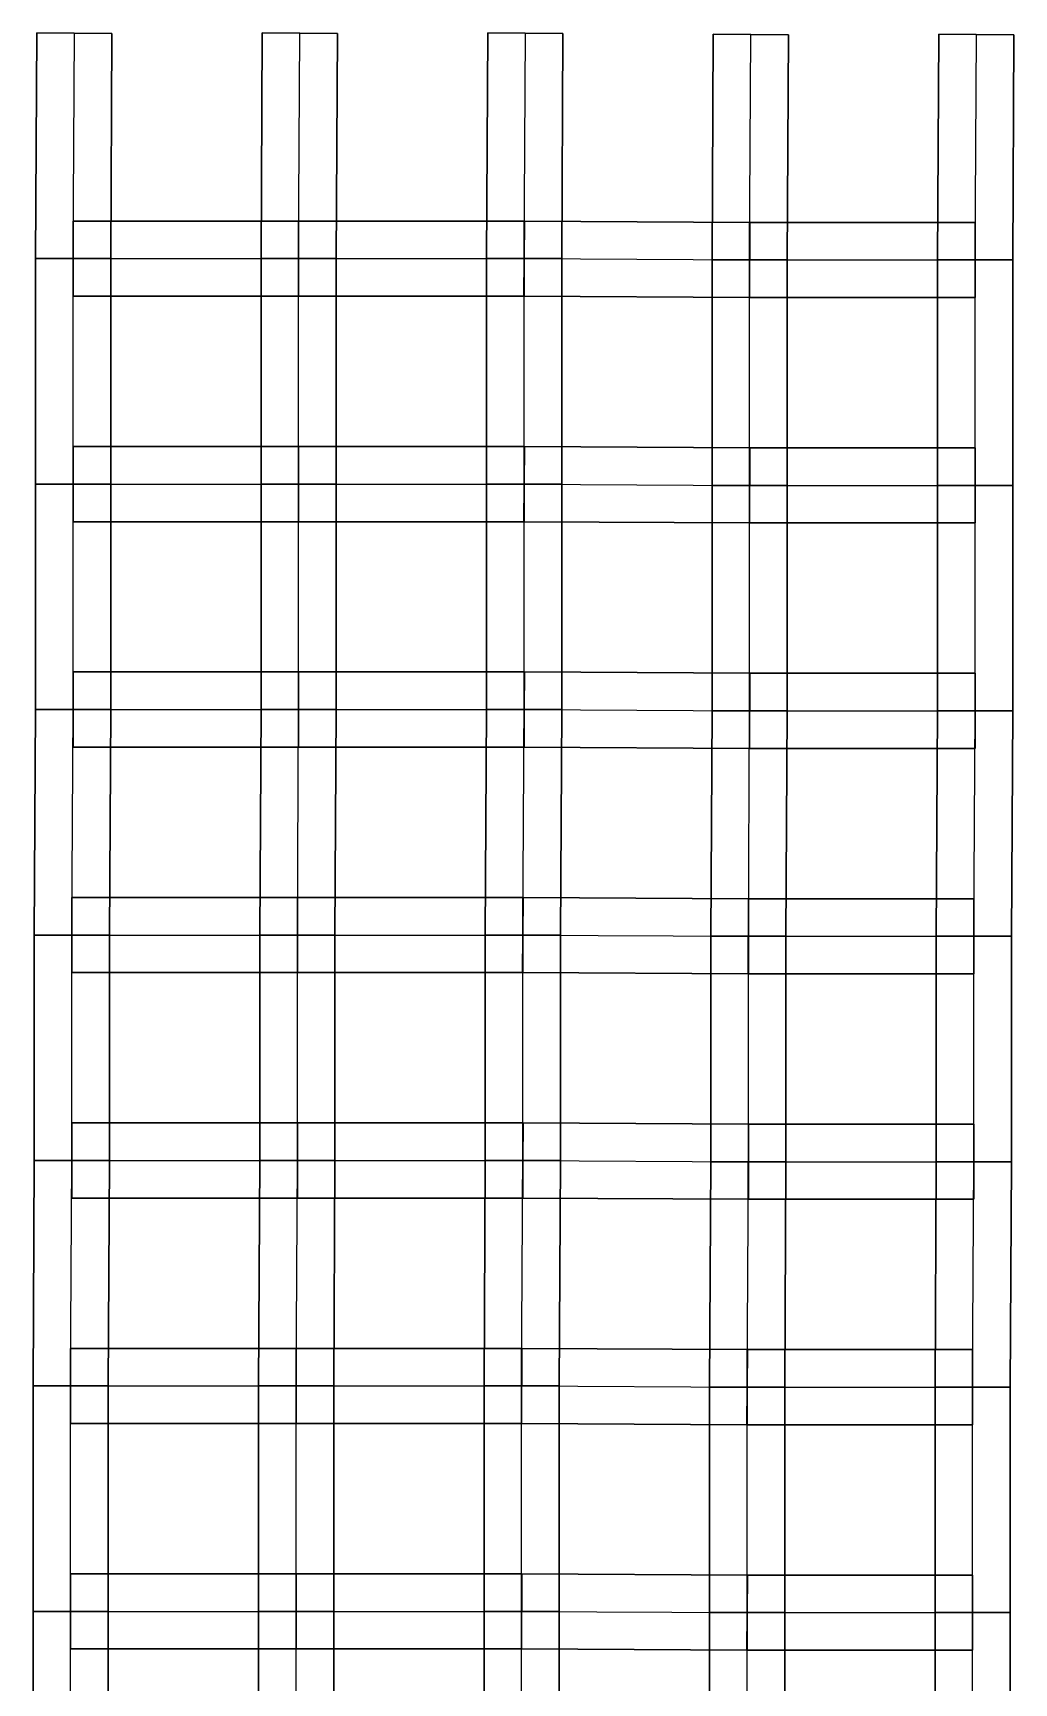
# Model space of a CAD drawing. Extents: x -300 to 609, y -118 to 2027.
# Drawn here: x -296.2 to -217.9, y 1895.5 to 2027.2 of the extents above; entities that cross this region are included whole.
import ezdxf

# ---------------------------------------------------------------- set-up
doc = ezdxf.new("R2010")
doc.units = 0

msp = doc.modelspace()

# ---------------------------------------------------------------- linework, layer by layer
at = {"layer": 'TUNNELS'}
for points in [[(-296, 2009.2167, -1.5), (-290, 2009.1833, -1.5), (-289.9, 2027.1833, -1.5), (-295.9, 2027.2167, -1.5)], [(-290, 2009.1833, 1.5), (-296, 2009.2167, 1.5), (-295.9, 2027.2167, 1.5), (-289.9, 2027.1833, 1.5)], [(-296, 2009.2167, 1.5), (-296, 2009.2167, -1.5), (-295.9, 2027.2167, -1.5), (-295.9, 2027.2167, 1.5)], [(-295.9, 2027.2167, -1.5), (-295.9, 2027.2167, 1.5), (-289.9, 2027.1833, 1.5), (-289.9, 2027.1833, -1.5)], [(-290, 2009.1833, -1.5), (-290, 2009.1833, 1.5), (-289.9, 2027.1833, 1.5), (-289.9, 2027.1833, -1.5)], [(-278, 2009.2167, -1.5), (-272, 2009.1833, -1.5), (-271.9, 2027.1833, -1.5), (-277.9, 2027.2167, -1.5)], [(-272, 2009.1833, 1.5), (-278, 2009.2167, 1.5), (-277.9, 2027.2167, 1.5), (-271.9, 2027.1833, 1.5)], [(-278, 2009.2167, 1.5), (-278, 2009.2167, -1.5), (-277.9, 2027.2167, -1.5), (-277.9, 2027.2167, 1.5)], [(-277.9, 2027.2167, -1.5), (-277.9, 2027.2167, 1.5), (-271.9, 2027.1833, 1.5), (-271.9, 2027.1833, -1.5)], [(-272, 2009.1833, -1.5), (-272, 2009.1833, 1.5), (-271.9, 2027.1833, 1.5), (-271.9, 2027.1833, -1.5)], [(-260, 2009.2167, -1.5), (-254, 2009.1833, -1.5), (-253.9, 2027.1833, -1.5), (-259.9, 2027.2167, -1.5)], [(-254, 2009.1833, 1.5), (-260, 2009.2167, 1.5), (-259.9, 2027.2167, 1.5), (-253.9, 2027.1833, 1.5)], [(-260, 2009.2167, 1.5), (-260, 2009.2167, -1.5), (-259.9, 2027.2167, -1.5), (-259.9, 2027.2167, 1.5)], [(-259.9, 2027.2167, -1.5), (-259.9, 2027.2167, 1.5), (-253.9, 2027.1833, 1.5), (-253.9, 2027.1833, -1.5)], [(-254, 2009.1833, -1.5), (-254, 2009.1833, 1.5), (-253.9, 2027.1833, 1.5), (-253.9, 2027.1833, -1.5)], [(-242, 2009.1167, -1.5), (-236, 2009.0833, -1.5), (-235.9, 2027.0833, -1.5), (-241.9, 2027.1167, -1.5)], [(-236, 2009.0833, 1.5), (-242, 2009.1167, 1.5), (-241.9, 2027.1167, 1.5), (-235.9, 2027.0833, 1.5)], [(-242, 2009.1167, 1.5), (-242, 2009.1167, -1.5), (-241.9, 2027.1167, -1.5), (-241.9, 2027.1167, 1.5)], [(-241.9, 2027.1167, -1.5), (-241.9, 2027.1167, 1.5), (-235.9, 2027.0833, 1.5), (-235.9, 2027.0833, -1.5)], [(-236, 2009.0833, -1.5), (-236, 2009.0833, 1.5), (-235.9, 2027.0833, 1.5), (-235.9, 2027.0833, -1.5)], [(-224, 2009.1167, -1.5), (-218, 2009.0833, -1.5), (-217.9, 2027.0833, -1.5), (-223.9, 2027.1167, -1.5)], [(-218, 2009.0833, 1.5), (-224, 2009.1167, 1.5), (-223.9, 2027.1167, 1.5), (-217.9, 2027.0833, 1.5)], [(-224, 2009.1167, 1.5), (-224, 2009.1167, -1.5), (-223.9, 2027.1167, -1.5), (-223.9, 2027.1167, 1.5)], [(-223.9, 2027.1167, -1.5), (-223.9, 2027.1167, 1.5), (-217.9, 2027.0833, 1.5), (-217.9, 2027.0833, -1.5)], [(-218, 2009.0833, -1.5), (-218, 2009.0833, 1.5), (-217.9, 2027.0833, 1.5), (-217.9, 2027.0833, -1.5)], [(-293, 2012.2, -1.5), (-293, 2006.2, -1.5), (-275, 2006.2, -1.5), (-275, 2012.2, -1.5)], [(-293, 2006.2, 1.5), (-293, 2012.2, 1.5), (-275, 2012.2, 1.5), (-275, 2006.2, 1.5)], [(-293, 2012.2, 1.5), (-293, 2012.2, -1.5), (-275, 2012.2, -1.5), (-275, 2012.2, 1.5)], [(-293, 2012.2, -1.5), (-293, 2006.2, -1.5), (-293, 2006.2, 1.5), (-293, 2012.2, 1.5)], [(-275, 2012.2, -1.5), (-275, 2012.2, 1.5), (-275, 2006.2, 1.5), (-275, 2006.2, -1.5)], [(-275, 2012.2, -1.5), (-275, 2006.2, -1.5), (-257, 2006.2, -1.5), (-257, 2012.2, -1.5)], [(-275, 2006.2, 1.5), (-275, 2012.2, 1.5), (-257, 2012.2, 1.5), (-257, 2006.2, 1.5)], [(-275, 2012.2, 1.5), (-275, 2012.2, -1.5), (-257, 2012.2, -1.5), (-257, 2012.2, 1.5)], [(-275, 2012.2, -1.5), (-275, 2006.2, -1.5), (-275, 2006.2, 1.5), (-275, 2012.2, 1.5)], [(-256.9833, 2012.2, -1.5), (-257.0167, 2006.2, -1.5), (-239.0167, 2006.1, -1.5), (-238.9833, 2012.1, -1.5)], [(-257.0167, 2006.2, 1.5), (-256.9833, 2012.2, 1.5), (-238.9833, 2012.1, 1.5), (-239.0167, 2006.1, 1.5)], [(-256.9833, 2012.2, -1.5), (-257.0167, 2006.2, -1.5), (-257.0167, 2006.2, 1.5), (-256.9833, 2012.2, 1.5)], [(-257, 2012.2, -1.5), (-257, 2012.2, 1.5), (-257, 2006.2, 1.5), (-257, 2006.2, -1.5)], [(-256.9833, 2012.2, 1.5), (-256.9833, 2012.2, -1.5), (-238.9833, 2012.1, -1.5), (-238.9833, 2012.1, 1.5)], [(-238.9833, 2012.1, -1.5), (-238.9833, 2012.1, 1.5), (-239.0167, 2006.1, 1.5), (-239.0167, 2006.1, -1.5)], [(-239, 2012.1, -1.5), (-239, 2006.1, -1.5), (-221, 2006.1, -1.5), (-221, 2012.1, -1.5)], [(-239, 2006.1, 1.5), (-239, 2012.1, 1.5), (-221, 2012.1, 1.5), (-221, 2006.1, 1.5)], [(-239, 2012.1, 1.5), (-239, 2012.1, -1.5), (-221, 2012.1, -1.5), (-221, 2012.1, 1.5)], [(-239, 2012.1, -1.5), (-239, 2006.1, -1.5), (-239, 2006.1, 1.5), (-239, 2012.1, 1.5)], [(-221, 2012.1, -1.5), (-221, 2012.1, 1.5), (-221, 2006.1, 1.5), (-221, 2006.1, -1.5)], [(-296, 2009.2167, -1.5), (-290, 2009.1833, -1.5), (-290, 2009.1833, 1.5), (-296, 2009.2167, 1.5)], [(-296, 1991.2, -1.5), (-290, 1991.2, -1.5), (-290, 2009.2, -1.5), (-296, 2009.2, -1.5)], [(-290, 1991.2, 1.5), (-296, 1991.2, 1.5), (-296, 2009.2, 1.5), (-290, 2009.2, 1.5)], [(-296, 1991.2, 1.5), (-296, 1991.2, -1.5), (-296, 2009.2, -1.5), (-296, 2009.2, 1.5)], [(-296, 2009.2, -1.5), (-296, 2009.2, 1.5), (-290, 2009.2, 1.5), (-290, 2009.2, -1.5)], [(-290, 1991.2, -1.5), (-290, 1991.2, 1.5), (-290, 2009.2, 1.5), (-290, 2009.2, -1.5)], [(-278, 2009.2167, -1.5), (-272, 2009.1833, -1.5), (-272, 2009.1833, 1.5), (-278, 2009.2167, 1.5)], [(-278, 1991.2, -1.5), (-272, 1991.2, -1.5), (-272, 2009.2, -1.5), (-278, 2009.2, -1.5)], [(-272, 1991.2, 1.5), (-278, 1991.2, 1.5), (-278, 2009.2, 1.5), (-272, 2009.2, 1.5)], [(-278, 1991.2, 1.5), (-278, 1991.2, -1.5), (-278, 2009.2, -1.5), (-278, 2009.2, 1.5)], [(-278, 2009.2, -1.5), (-278, 2009.2, 1.5), (-272, 2009.2, 1.5), (-272, 2009.2, -1.5)], [(-272, 1991.2, -1.5), (-272, 1991.2, 1.5), (-272, 2009.2, 1.5), (-272, 2009.2, -1.5)], [(-260, 2009.2167, -1.5), (-254, 2009.1833, -1.5), (-254, 2009.1833, 1.5), (-260, 2009.2167, 1.5)], [(-260, 1991.2, -1.5), (-254, 1991.2, -1.5), (-254, 2009.2, -1.5), (-260, 2009.2, -1.5)], [(-254, 1991.2, 1.5), (-260, 1991.2, 1.5), (-260, 2009.2, 1.5), (-254, 2009.2, 1.5)], [(-260, 1991.2, 1.5), (-260, 1991.2, -1.5), (-260, 2009.2, -1.5), (-260, 2009.2, 1.5)], [(-260, 2009.2, -1.5), (-260, 2009.2, 1.5), (-254, 2009.2, 1.5), (-254, 2009.2, -1.5)], [(-254, 1991.2, -1.5), (-254, 1991.2, 1.5), (-254, 2009.2, 1.5), (-254, 2009.2, -1.5)], [(-242, 2009.1167, -1.5), (-236, 2009.0833, -1.5), (-236, 2009.0833, 1.5), (-242, 2009.1167, 1.5)], [(-242, 1991.1, -1.5), (-236, 1991.1, -1.5), (-236, 2009.1, -1.5), (-242, 2009.1, -1.5)], [(-236, 1991.1, 1.5), (-242, 1991.1, 1.5), (-242, 2009.1, 1.5), (-236, 2009.1, 1.5)], [(-242, 1991.1, 1.5), (-242, 1991.1, -1.5), (-242, 2009.1, -1.5), (-242, 2009.1, 1.5)], [(-242, 2009.1, -1.5), (-242, 2009.1, 1.5), (-236, 2009.1, 1.5), (-236, 2009.1, -1.5)], [(-236, 1991.1, -1.5), (-236, 1991.1, 1.5), (-236, 2009.1, 1.5), (-236, 2009.1, -1.5)], [(-224, 2009.1167, -1.5), (-218, 2009.0833, -1.5), (-218, 2009.0833, 1.5), (-224, 2009.1167, 1.5)], [(-224, 1991.1, -1.5), (-218, 1991.1, -1.5), (-218, 2009.1, -1.5), (-224, 2009.1, -1.5)], [(-218, 1991.1, 1.5), (-224, 1991.1, 1.5), (-224, 2009.1, 1.5), (-218, 2009.1, 1.5)], [(-224, 1991.1, 1.5), (-224, 1991.1, -1.5), (-224, 2009.1, -1.5), (-224, 2009.1, 1.5)], [(-224, 2009.1, -1.5), (-224, 2009.1, 1.5), (-218, 2009.1, 1.5), (-218, 2009.1, -1.5)], [(-218, 1991.1, -1.5), (-218, 1991.1, 1.5), (-218, 2009.1, 1.5), (-218, 2009.1, -1.5)], [(-293, 2006.2, -1.5), (-293, 2006.2, 1.5), (-275, 2006.2, 1.5), (-275, 2006.2, -1.5)], [(-275, 2006.2, -1.5), (-275, 2006.2, 1.5), (-257, 2006.2, 1.5), (-257, 2006.2, -1.5)], [(-257.0167, 2006.2, -1.5), (-257.0167, 2006.2, 1.5), (-239.0167, 2006.1, 1.5), (-239.0167, 2006.1, -1.5)], [(-239, 2006.1, -1.5), (-239, 2006.1, 1.5), (-221, 2006.1, 1.5), (-221, 2006.1, -1.5)], [(-293, 1994.2, -1.5), (-293, 1988.2, -1.5), (-275, 1988.2, -1.5), (-275, 1994.2, -1.5)], [(-293, 1988.2, 1.5), (-293, 1994.2, 1.5), (-275, 1994.2, 1.5), (-275, 1988.2, 1.5)], [(-293, 1994.2, 1.5), (-293, 1994.2, -1.5), (-275, 1994.2, -1.5), (-275, 1994.2, 1.5)], [(-293, 1994.2, -1.5), (-293, 1988.2, -1.5), (-293, 1988.2, 1.5), (-293, 1994.2, 1.5)], [(-275, 1994.2, -1.5), (-275, 1994.2, 1.5), (-275, 1988.2, 1.5), (-275, 1988.2, -1.5)], [(-275, 1994.2, -1.5), (-275, 1988.2, -1.5), (-257, 1988.2, -1.5), (-257, 1994.2, -1.5)], [(-275, 1988.2, 1.5), (-275, 1994.2, 1.5), (-257, 1994.2, 1.5), (-257, 1988.2, 1.5)], [(-275, 1994.2, 1.5), (-275, 1994.2, -1.5), (-257, 1994.2, -1.5), (-257, 1994.2, 1.5)], [(-275, 1994.2, -1.5), (-275, 1988.2, -1.5), (-275, 1988.2, 1.5), (-275, 1994.2, 1.5)], [(-256.9833, 1994.2, -1.5), (-257.0167, 1988.2, -1.5), (-239.0167, 1988.1, -1.5), (-238.9833, 1994.1, -1.5)], [(-257.0167, 1988.2, 1.5), (-256.9833, 1994.2, 1.5), (-238.9833, 1994.1, 1.5), (-239.0167, 1988.1, 1.5)], [(-256.9833, 1994.2, -1.5), (-257.0167, 1988.2, -1.5), (-257.0167, 1988.2, 1.5), (-256.9833, 1994.2, 1.5)], [(-257, 1994.2, -1.5), (-257, 1994.2, 1.5), (-257, 1988.2, 1.5), (-257, 1988.2, -1.5)], [(-256.9833, 1994.2, 1.5), (-256.9833, 1994.2, -1.5), (-238.9833, 1994.1, -1.5), (-238.9833, 1994.1, 1.5)], [(-238.9833, 1994.1, -1.5), (-238.9833, 1994.1, 1.5), (-239.0167, 1988.1, 1.5), (-239.0167, 1988.1, -1.5)], [(-239, 1994.1, -1.5), (-239, 1988.1, -1.5), (-221, 1988.1, -1.5), (-221, 1994.1, -1.5)], [(-239, 1988.1, 1.5), (-239, 1994.1, 1.5), (-221, 1994.1, 1.5), (-221, 1988.1, 1.5)], [(-239, 1994.1, 1.5), (-239, 1994.1, -1.5), (-221, 1994.1, -1.5), (-221, 1994.1, 1.5)], [(-239, 1994.1, -1.5), (-239, 1988.1, -1.5), (-239, 1988.1, 1.5), (-239, 1994.1, 1.5)], [(-221, 1994.1, -1.5), (-221, 1994.1, 1.5), (-221, 1988.1, 1.5), (-221, 1988.1, -1.5)], [(-296, 1973.2, -1.5), (-290, 1973.2, -1.5), (-290, 1991.2, -1.5), (-296, 1991.2, -1.5)], [(-290, 1973.2, 1.5), (-296, 1973.2, 1.5), (-296, 1991.2, 1.5), (-290, 1991.2, 1.5)], [(-296, 1973.2, 1.5), (-296, 1973.2, -1.5), (-296, 1991.2, -1.5), (-296, 1991.2, 1.5)], [(-296, 1991.2, -1.5), (-296, 1991.2, 1.5), (-290, 1991.2, 1.5), (-290, 1991.2, -1.5)], [(-296, 1991.2, -1.5), (-290, 1991.2, -1.5), (-290, 1991.2, 1.5), (-296, 1991.2, 1.5)], [(-290, 1973.2, -1.5), (-290, 1973.2, 1.5), (-290, 1991.2, 1.5), (-290, 1991.2, -1.5)], [(-278, 1973.2, -1.5), (-272, 1973.2, -1.5), (-272, 1991.2, -1.5), (-278, 1991.2, -1.5)], [(-272, 1973.2, 1.5), (-278, 1973.2, 1.5), (-278, 1991.2, 1.5), (-272, 1991.2, 1.5)], [(-278, 1973.2, 1.5), (-278, 1973.2, -1.5), (-278, 1991.2, -1.5), (-278, 1991.2, 1.5)], [(-278, 1991.2, -1.5), (-278, 1991.2, 1.5), (-272, 1991.2, 1.5), (-272, 1991.2, -1.5)], [(-278, 1991.2, -1.5), (-272, 1991.2, -1.5), (-272, 1991.2, 1.5), (-278, 1991.2, 1.5)], [(-272, 1973.2, -1.5), (-272, 1973.2, 1.5), (-272, 1991.2, 1.5), (-272, 1991.2, -1.5)], [(-260, 1973.2, -1.5), (-254, 1973.2, -1.5), (-254, 1991.2, -1.5), (-260, 1991.2, -1.5)], [(-254, 1973.2, 1.5), (-260, 1973.2, 1.5), (-260, 1991.2, 1.5), (-254, 1991.2, 1.5)], [(-260, 1973.2, 1.5), (-260, 1973.2, -1.5), (-260, 1991.2, -1.5), (-260, 1991.2, 1.5)], [(-260, 1991.2, -1.5), (-260, 1991.2, 1.5), (-254, 1991.2, 1.5), (-254, 1991.2, -1.5)], [(-260, 1991.2, -1.5), (-254, 1991.2, -1.5), (-254, 1991.2, 1.5), (-260, 1991.2, 1.5)], [(-254, 1973.2, -1.5), (-254, 1973.2, 1.5), (-254, 1991.2, 1.5), (-254, 1991.2, -1.5)], [(-242, 1973.1, -1.5), (-236, 1973.1, -1.5), (-236, 1991.1, -1.5), (-242, 1991.1, -1.5)], [(-236, 1973.1, 1.5), (-242, 1973.1, 1.5), (-242, 1991.1, 1.5), (-236, 1991.1, 1.5)], [(-242, 1973.1, 1.5), (-242, 1973.1, -1.5), (-242, 1991.1, -1.5), (-242, 1991.1, 1.5)], [(-242, 1991.1, -1.5), (-242, 1991.1, 1.5), (-236, 1991.1, 1.5), (-236, 1991.1, -1.5)], [(-242, 1991.1, -1.5), (-236, 1991.1, -1.5), (-236, 1991.1, 1.5), (-242, 1991.1, 1.5)], [(-236, 1973.1, -1.5), (-236, 1973.1, 1.5), (-236, 1991.1, 1.5), (-236, 1991.1, -1.5)], [(-224, 1973.1, -1.5), (-218, 1973.1, -1.5), (-218, 1991.1, -1.5), (-224, 1991.1, -1.5)], [(-218, 1973.1, 1.5), (-224, 1973.1, 1.5), (-224, 1991.1, 1.5), (-218, 1991.1, 1.5)], [(-224, 1973.1, 1.5), (-224, 1973.1, -1.5), (-224, 1991.1, -1.5), (-224, 1991.1, 1.5)], [(-224, 1991.1, -1.5), (-224, 1991.1, 1.5), (-218, 1991.1, 1.5), (-218, 1991.1, -1.5)], [(-224, 1991.1, -1.5), (-218, 1991.1, -1.5), (-218, 1991.1, 1.5), (-224, 1991.1, 1.5)], [(-218, 1973.1, -1.5), (-218, 1973.1, 1.5), (-218, 1991.1, 1.5), (-218, 1991.1, -1.5)], [(-293, 1988.2, -1.5), (-293, 1988.2, 1.5), (-275, 1988.2, 1.5), (-275, 1988.2, -1.5)], [(-275, 1988.2, -1.5), (-275, 1988.2, 1.5), (-257, 1988.2, 1.5), (-257, 1988.2, -1.5)], [(-257.0167, 1988.2, -1.5), (-257.0167, 1988.2, 1.5), (-239.0167, 1988.1, 1.5), (-239.0167, 1988.1, -1.5)], [(-239, 1988.1, -1.5), (-239, 1988.1, 1.5), (-221, 1988.1, 1.5), (-221, 1988.1, -1.5)], [(-293, 1976.2, -1.5), (-293, 1970.2, -1.5), (-275, 1970.2, -1.5), (-275, 1976.2, -1.5)], [(-293, 1970.2, 1.5), (-293, 1976.2, 1.5), (-275, 1976.2, 1.5), (-275, 1970.2, 1.5)], [(-293, 1976.2, 1.5), (-293, 1976.2, -1.5), (-275, 1976.2, -1.5), (-275, 1976.2, 1.5)], [(-293, 1976.2, -1.5), (-293, 1970.2, -1.5), (-293, 1970.2, 1.5), (-293, 1976.2, 1.5)], [(-275, 1976.2, -1.5), (-275, 1976.2, 1.5), (-275, 1970.2, 1.5), (-275, 1970.2, -1.5)], [(-275, 1976.2, -1.5), (-275, 1970.2, -1.5), (-257, 1970.2, -1.5), (-257, 1976.2, -1.5)], [(-275, 1970.2, 1.5), (-275, 1976.2, 1.5), (-257, 1976.2, 1.5), (-257, 1970.2, 1.5)], [(-275, 1976.2, 1.5), (-275, 1976.2, -1.5), (-257, 1976.2, -1.5), (-257, 1976.2, 1.5)], [(-275, 1976.2, -1.5), (-275, 1970.2, -1.5), (-275, 1970.2, 1.5), (-275, 1976.2, 1.5)], [(-256.9833, 1976.2, -1.5), (-257.0167, 1970.2, -1.5), (-239.0167, 1970.1, -1.5), (-238.9833, 1976.1, -1.5)], [(-257.0167, 1970.2, 1.5), (-256.9833, 1976.2, 1.5), (-238.9833, 1976.1, 1.5), (-239.0167, 1970.1, 1.5)], [(-256.9833, 1976.2, -1.5), (-257.0167, 1970.2, -1.5), (-257.0167, 1970.2, 1.5), (-256.9833, 1976.2, 1.5)], [(-257, 1976.2, -1.5), (-257, 1976.2, 1.5), (-257, 1970.2, 1.5), (-257, 1970.2, -1.5)], [(-256.9833, 1976.2, 1.5), (-256.9833, 1976.2, -1.5), (-238.9833, 1976.1, -1.5), (-238.9833, 1976.1, 1.5)], [(-238.9833, 1976.1, -1.5), (-238.9833, 1976.1, 1.5), (-239.0167, 1970.1, 1.5), (-239.0167, 1970.1, -1.5)], [(-239, 1976.1, -1.5), (-239, 1970.1, -1.5), (-221, 1970.1, -1.5), (-221, 1976.1, -1.5)], [(-239, 1970.1, 1.5), (-239, 1976.1, 1.5), (-221, 1976.1, 1.5), (-221, 1970.1, 1.5)], [(-239, 1976.1, 1.5), (-239, 1976.1, -1.5), (-221, 1976.1, -1.5), (-221, 1976.1, 1.5)], [(-239, 1976.1, -1.5), (-239, 1970.1, -1.5), (-239, 1970.1, 1.5), (-239, 1976.1, 1.5)], [(-221, 1976.1, -1.5), (-221, 1976.1, 1.5), (-221, 1970.1, 1.5), (-221, 1970.1, -1.5)], [(-296.1, 1955.2167, -1.5), (-290.1, 1955.1833, -1.5), (-290, 1973.1833, -1.5), (-296, 1973.2167, -1.5)], [(-290.1, 1955.1833, 1.5), (-296.1, 1955.2167, 1.5), (-296, 1973.2167, 1.5), (-290, 1973.1833, 1.5)], [(-296.1, 1955.2167, 1.5), (-296.1, 1955.2167, -1.5), (-296, 1973.2167, -1.5), (-296, 1973.2167, 1.5)], [(-296, 1973.2167, -1.5), (-296, 1973.2167, 1.5), (-290, 1973.1833, 1.5), (-290, 1973.1833, -1.5)], [(-296, 1973.2, -1.5), (-290, 1973.2, -1.5), (-290, 1973.2, 1.5), (-296, 1973.2, 1.5)], [(-290.1, 1955.1833, -1.5), (-290.1, 1955.1833, 1.5), (-290, 1973.1833, 1.5), (-290, 1973.1833, -1.5)], [(-278.1, 1955.2167, -1.5), (-272.1, 1955.1833, -1.5), (-272, 1973.1833, -1.5), (-278, 1973.2167, -1.5)], [(-272.1, 1955.1833, 1.5), (-278.1, 1955.2167, 1.5), (-278, 1973.2167, 1.5), (-272, 1973.1833, 1.5)], [(-278.1, 1955.2167, 1.5), (-278.1, 1955.2167, -1.5), (-278, 1973.2167, -1.5), (-278, 1973.2167, 1.5)], [(-278, 1973.2167, -1.5), (-278, 1973.2167, 1.5), (-272, 1973.1833, 1.5), (-272, 1973.1833, -1.5)], [(-278, 1973.2, -1.5), (-272, 1973.2, -1.5), (-272, 1973.2, 1.5), (-278, 1973.2, 1.5)], [(-272.1, 1955.1833, -1.5), (-272.1, 1955.1833, 1.5), (-272, 1973.1833, 1.5), (-272, 1973.1833, -1.5)], [(-260.1, 1955.2167, -1.5), (-254.1, 1955.1833, -1.5), (-254, 1973.1833, -1.5), (-260, 1973.2167, -1.5)], [(-254.1, 1955.1833, 1.5), (-260.1, 1955.2167, 1.5), (-260, 1973.2167, 1.5), (-254, 1973.1833, 1.5)], [(-260.1, 1955.2167, 1.5), (-260.1, 1955.2167, -1.5), (-260, 1973.2167, -1.5), (-260, 1973.2167, 1.5)], [(-260, 1973.2167, -1.5), (-260, 1973.2167, 1.5), (-254, 1973.1833, 1.5), (-254, 1973.1833, -1.5)], [(-260, 1973.2, -1.5), (-254, 1973.2, -1.5), (-254, 1973.2, 1.5), (-260, 1973.2, 1.5)], [(-254.1, 1955.1833, -1.5), (-254.1, 1955.1833, 1.5), (-254, 1973.1833, 1.5), (-254, 1973.1833, -1.5)], [(-242.1, 1955.1167, -1.5), (-236.1, 1955.0833, -1.5), (-236, 1973.0833, -1.5), (-242, 1973.1167, -1.5)], [(-236.1, 1955.0833, 1.5), (-242.1, 1955.1167, 1.5), (-242, 1973.1167, 1.5), (-236, 1973.0833, 1.5)], [(-242.1, 1955.1167, 1.5), (-242.1, 1955.1167, -1.5), (-242, 1973.1167, -1.5), (-242, 1973.1167, 1.5)], [(-242, 1973.1167, -1.5), (-242, 1973.1167, 1.5), (-236, 1973.0833, 1.5), (-236, 1973.0833, -1.5)], [(-242, 1973.1, -1.5), (-236, 1973.1, -1.5), (-236, 1973.1, 1.5), (-242, 1973.1, 1.5)], [(-236.1, 1955.0833, -1.5), (-236.1, 1955.0833, 1.5), (-236, 1973.0833, 1.5), (-236, 1973.0833, -1.5)], [(-224.1, 1955.1167, -1.5), (-218.1, 1955.0833, -1.5), (-218, 1973.0833, -1.5), (-224, 1973.1167, -1.5)], [(-218.1, 1955.0833, 1.5), (-224.1, 1955.1167, 1.5), (-224, 1973.1167, 1.5), (-218, 1973.0833, 1.5)], [(-224.1, 1955.1167, 1.5), (-224.1, 1955.1167, -1.5), (-224, 1973.1167, -1.5), (-224, 1973.1167, 1.5)], [(-224, 1973.1167, -1.5), (-224, 1973.1167, 1.5), (-218, 1973.0833, 1.5), (-218, 1973.0833, -1.5)], [(-224, 1973.1, -1.5), (-218, 1973.1, -1.5), (-218, 1973.1, 1.5), (-224, 1973.1, 1.5)], [(-218.1, 1955.0833, -1.5), (-218.1, 1955.0833, 1.5), (-218, 1973.0833, 1.5), (-218, 1973.0833, -1.5)], [(-293, 1970.2, -1.5), (-293, 1970.2, 1.5), (-275, 1970.2, 1.5), (-275, 1970.2, -1.5)], [(-275, 1970.2, -1.5), (-275, 1970.2, 1.5), (-257, 1970.2, 1.5), (-257, 1970.2, -1.5)], [(-257.0167, 1970.2, -1.5), (-257.0167, 1970.2, 1.5), (-239.0167, 1970.1, 1.5), (-239.0167, 1970.1, -1.5)], [(-239, 1970.1, -1.5), (-239, 1970.1, 1.5), (-221, 1970.1, 1.5), (-221, 1970.1, -1.5)], [(-293.1, 1958.2, -1.5), (-293.1, 1952.2, -1.5), (-275.1, 1952.2, -1.5), (-275.1, 1958.2, -1.5)], [(-293.1, 1952.2, 1.5), (-293.1, 1958.2, 1.5), (-275.1, 1958.2, 1.5), (-275.1, 1952.2, 1.5)], [(-293.1, 1958.2, 1.5), (-293.1, 1958.2, -1.5), (-275.1, 1958.2, -1.5), (-275.1, 1958.2, 1.5)], [(-293.1, 1958.2, -1.5), (-293.1, 1952.2, -1.5), (-293.1, 1952.2, 1.5), (-293.1, 1958.2, 1.5)], [(-275.1, 1958.2, -1.5), (-275.1, 1958.2, 1.5), (-275.1, 1952.2, 1.5), (-275.1, 1952.2, -1.5)], [(-275.1, 1958.2, -1.5), (-275.1, 1952.2, -1.5), (-257.1, 1952.2, -1.5), (-257.1, 1958.2, -1.5)], [(-275.1, 1952.2, 1.5), (-275.1, 1958.2, 1.5), (-257.1, 1958.2, 1.5), (-257.1, 1952.2, 1.5)], [(-275.1, 1958.2, 1.5), (-275.1, 1958.2, -1.5), (-257.1, 1958.2, -1.5), (-257.1, 1958.2, 1.5)], [(-275.1, 1958.2, -1.5), (-275.1, 1952.2, -1.5), (-275.1, 1952.2, 1.5), (-275.1, 1958.2, 1.5)], [(-257.0833, 1958.2, -1.5), (-257.1167, 1952.2, -1.5), (-239.1167, 1952.1, -1.5), (-239.0833, 1958.1, -1.5)], [(-257.1167, 1952.2, 1.5), (-257.0833, 1958.2, 1.5), (-239.0833, 1958.1, 1.5), (-239.1167, 1952.1, 1.5)], [(-257.0833, 1958.2, -1.5), (-257.1167, 1952.2, -1.5), (-257.1167, 1952.2, 1.5), (-257.0833, 1958.2, 1.5)], [(-257.1, 1958.2, -1.5), (-257.1, 1958.2, 1.5), (-257.1, 1952.2, 1.5), (-257.1, 1952.2, -1.5)], [(-257.0833, 1958.2, 1.5), (-257.0833, 1958.2, -1.5), (-239.0833, 1958.1, -1.5), (-239.0833, 1958.1, 1.5)], [(-239.0833, 1958.1, -1.5), (-239.0833, 1958.1, 1.5), (-239.1167, 1952.1, 1.5), (-239.1167, 1952.1, -1.5)], [(-239.1, 1958.1, -1.5), (-239.1, 1952.1, -1.5), (-221.1, 1952.1, -1.5), (-221.1, 1958.1, -1.5)], [(-239.1, 1952.1, 1.5), (-239.1, 1958.1, 1.5), (-221.1, 1958.1, 1.5), (-221.1, 1952.1, 1.5)], [(-239.1, 1958.1, 1.5), (-239.1, 1958.1, -1.5), (-221.1, 1958.1, -1.5), (-221.1, 1958.1, 1.5)], [(-239.1, 1958.1, -1.5), (-239.1, 1952.1, -1.5), (-239.1, 1952.1, 1.5), (-239.1, 1958.1, 1.5)], [(-221.1, 1958.1, -1.5), (-221.1, 1958.1, 1.5), (-221.1, 1952.1, 1.5), (-221.1, 1952.1, -1.5)], [(-296.1, 1955.2167, -1.5), (-290.1, 1955.1833, -1.5), (-290.1, 1955.1833, 1.5), (-296.1, 1955.2167, 1.5)], [(-296.1, 1937.2, -1.5), (-290.1, 1937.2, -1.5), (-290.1, 1955.2, -1.5), (-296.1, 1955.2, -1.5)], [(-290.1, 1937.2, 1.5), (-296.1, 1937.2, 1.5), (-296.1, 1955.2, 1.5), (-290.1, 1955.2, 1.5)], [(-296.1, 1937.2, 1.5), (-296.1, 1937.2, -1.5), (-296.1, 1955.2, -1.5), (-296.1, 1955.2, 1.5)], [(-296.1, 1955.2, -1.5), (-296.1, 1955.2, 1.5), (-290.1, 1955.2, 1.5), (-290.1, 1955.2, -1.5)], [(-290.1, 1937.2, -1.5), (-290.1, 1937.2, 1.5), (-290.1, 1955.2, 1.5), (-290.1, 1955.2, -1.5)], [(-278.1, 1955.2167, -1.5), (-272.1, 1955.1833, -1.5), (-272.1, 1955.1833, 1.5), (-278.1, 1955.2167, 1.5)], [(-278.1, 1937.2, -1.5), (-272.1, 1937.2, -1.5), (-272.1, 1955.2, -1.5), (-278.1, 1955.2, -1.5)], [(-272.1, 1937.2, 1.5), (-278.1, 1937.2, 1.5), (-278.1, 1955.2, 1.5), (-272.1, 1955.2, 1.5)], [(-278.1, 1937.2, 1.5), (-278.1, 1937.2, -1.5), (-278.1, 1955.2, -1.5), (-278.1, 1955.2, 1.5)], [(-278.1, 1955.2, -1.5), (-278.1, 1955.2, 1.5), (-272.1, 1955.2, 1.5), (-272.1, 1955.2, -1.5)], [(-272.1, 1937.2, -1.5), (-272.1, 1937.2, 1.5), (-272.1, 1955.2, 1.5), (-272.1, 1955.2, -1.5)], [(-260.1, 1955.2167, -1.5), (-254.1, 1955.1833, -1.5), (-254.1, 1955.1833, 1.5), (-260.1, 1955.2167, 1.5)], [(-260.1, 1937.2, -1.5), (-254.1, 1937.2, -1.5), (-254.1, 1955.2, -1.5), (-260.1, 1955.2, -1.5)], [(-254.1, 1937.2, 1.5), (-260.1, 1937.2, 1.5), (-260.1, 1955.2, 1.5), (-254.1, 1955.2, 1.5)], [(-260.1, 1937.2, 1.5), (-260.1, 1937.2, -1.5), (-260.1, 1955.2, -1.5), (-260.1, 1955.2, 1.5)], [(-260.1, 1955.2, -1.5), (-260.1, 1955.2, 1.5), (-254.1, 1955.2, 1.5), (-254.1, 1955.2, -1.5)], [(-254.1, 1937.2, -1.5), (-254.1, 1937.2, 1.5), (-254.1, 1955.2, 1.5), (-254.1, 1955.2, -1.5)], [(-242.1, 1955.1167, -1.5), (-236.1, 1955.0833, -1.5), (-236.1, 1955.0833, 1.5), (-242.1, 1955.1167, 1.5)], [(-242.1, 1937.1, -1.5), (-236.1, 1937.1, -1.5), (-236.1, 1955.1, -1.5), (-242.1, 1955.1, -1.5)], [(-236.1, 1937.1, 1.5), (-242.1, 1937.1, 1.5), (-242.1, 1955.1, 1.5), (-236.1, 1955.1, 1.5)], [(-242.1, 1937.1, 1.5), (-242.1, 1937.1, -1.5), (-242.1, 1955.1, -1.5), (-242.1, 1955.1, 1.5)], [(-242.1, 1955.1, -1.5), (-242.1, 1955.1, 1.5), (-236.1, 1955.1, 1.5), (-236.1, 1955.1, -1.5)], [(-236.1, 1937.1, -1.5), (-236.1, 1937.1, 1.5), (-236.1, 1955.1, 1.5), (-236.1, 1955.1, -1.5)], [(-224.1, 1955.1167, -1.5), (-218.1, 1955.0833, -1.5), (-218.1, 1955.0833, 1.5), (-224.1, 1955.1167, 1.5)], [(-224.1, 1937.1, -1.5), (-218.1, 1937.1, -1.5), (-218.1, 1955.1, -1.5), (-224.1, 1955.1, -1.5)], [(-218.1, 1937.1, 1.5), (-224.1, 1937.1, 1.5), (-224.1, 1955.1, 1.5), (-218.1, 1955.1, 1.5)], [(-224.1, 1937.1, 1.5), (-224.1, 1937.1, -1.5), (-224.1, 1955.1, -1.5), (-224.1, 1955.1, 1.5)], [(-224.1, 1955.1, -1.5), (-224.1, 1955.1, 1.5), (-218.1, 1955.1, 1.5), (-218.1, 1955.1, -1.5)], [(-218.1, 1937.1, -1.5), (-218.1, 1937.1, 1.5), (-218.1, 1955.1, 1.5), (-218.1, 1955.1, -1.5)], [(-293.1, 1952.2, -1.5), (-293.1, 1952.2, 1.5), (-275.1, 1952.2, 1.5), (-275.1, 1952.2, -1.5)], [(-275.1, 1952.2, -1.5), (-275.1, 1952.2, 1.5), (-257.1, 1952.2, 1.5), (-257.1, 1952.2, -1.5)], [(-257.1167, 1952.2, -1.5), (-257.1167, 1952.2, 1.5), (-239.1167, 1952.1, 1.5), (-239.1167, 1952.1, -1.5)], [(-239.1, 1952.1, -1.5), (-239.1, 1952.1, 1.5), (-221.1, 1952.1, 1.5), (-221.1, 1952.1, -1.5)], [(-293.1, 1940.2, -1.5), (-293.1, 1934.2, -1.5), (-275.1, 1934.2, -1.5), (-275.1, 1940.2, -1.5)], [(-293.1, 1934.2, 1.5), (-293.1, 1940.2, 1.5), (-275.1, 1940.2, 1.5), (-275.1, 1934.2, 1.5)], [(-293.1, 1940.2, 1.5), (-293.1, 1940.2, -1.5), (-275.1, 1940.2, -1.5), (-275.1, 1940.2, 1.5)], [(-293.1, 1940.2, -1.5), (-293.1, 1934.2, -1.5), (-293.1, 1934.2, 1.5), (-293.1, 1940.2, 1.5)], [(-275.1, 1940.2, -1.5), (-275.1, 1940.2, 1.5), (-275.1, 1934.2, 1.5), (-275.1, 1934.2, -1.5)], [(-275.1, 1940.2, -1.5), (-275.1, 1934.2, -1.5), (-257.1, 1934.2, -1.5), (-257.1, 1940.2, -1.5)], [(-275.1, 1934.2, 1.5), (-275.1, 1940.2, 1.5), (-257.1, 1940.2, 1.5), (-257.1, 1934.2, 1.5)], [(-275.1, 1940.2, 1.5), (-275.1, 1940.2, -1.5), (-257.1, 1940.2, -1.5), (-257.1, 1940.2, 1.5)], [(-275.1, 1940.2, -1.5), (-275.1, 1934.2, -1.5), (-275.1, 1934.2, 1.5), (-275.1, 1940.2, 1.5)], [(-257.0833, 1940.2, -1.5), (-257.1167, 1934.2, -1.5), (-239.1167, 1934.1, -1.5), (-239.0833, 1940.1, -1.5)], [(-257.1167, 1934.2, 1.5), (-257.0833, 1940.2, 1.5), (-239.0833, 1940.1, 1.5), (-239.1167, 1934.1, 1.5)], [(-257.0833, 1940.2, -1.5), (-257.1167, 1934.2, -1.5), (-257.1167, 1934.2, 1.5), (-257.0833, 1940.2, 1.5)], [(-257.1, 1940.2, -1.5), (-257.1, 1940.2, 1.5), (-257.1, 1934.2, 1.5), (-257.1, 1934.2, -1.5)], [(-257.0833, 1940.2, 1.5), (-257.0833, 1940.2, -1.5), (-239.0833, 1940.1, -1.5), (-239.0833, 1940.1, 1.5)], [(-239.0833, 1940.1, -1.5), (-239.0833, 1940.1, 1.5), (-239.1167, 1934.1, 1.5), (-239.1167, 1934.1, -1.5)], [(-239.1, 1940.1, -1.5), (-239.1, 1934.1, -1.5), (-221.1, 1934.1, -1.5), (-221.1, 1940.1, -1.5)], [(-239.1, 1934.1, 1.5), (-239.1, 1940.1, 1.5), (-221.1, 1940.1, 1.5), (-221.1, 1934.1, 1.5)], [(-239.1, 1940.1, 1.5), (-239.1, 1940.1, -1.5), (-221.1, 1940.1, -1.5), (-221.1, 1940.1, 1.5)], [(-239.1, 1940.1, -1.5), (-239.1, 1934.1, -1.5), (-239.1, 1934.1, 1.5), (-239.1, 1940.1, 1.5)], [(-221.1, 1940.1, -1.5), (-221.1, 1940.1, 1.5), (-221.1, 1934.1, 1.5), (-221.1, 1934.1, -1.5)], [(-296.2, 1919.2167, -1.5), (-290.2, 1919.1833, -1.5), (-290.1, 1937.1833, -1.5), (-296.1, 1937.2167, -1.5)], [(-290.2, 1919.1833, 1.5), (-296.2, 1919.2167, 1.5), (-296.1, 1937.2167, 1.5), (-290.1, 1937.1833, 1.5)], [(-296.2, 1919.2167, 1.5), (-296.2, 1919.2167, -1.5), (-296.1, 1937.2167, -1.5), (-296.1, 1937.2167, 1.5)], [(-296.1, 1937.2167, -1.5), (-296.1, 1937.2167, 1.5), (-290.1, 1937.1833, 1.5), (-290.1, 1937.1833, -1.5)], [(-296.1, 1937.2, -1.5), (-290.1, 1937.2, -1.5), (-290.1, 1937.2, 1.5), (-296.1, 1937.2, 1.5)], [(-290.2, 1919.1833, -1.5), (-290.2, 1919.1833, 1.5), (-290.1, 1937.1833, 1.5), (-290.1, 1937.1833, -1.5)], [(-278.2, 1919.2167, -1.5), (-272.2, 1919.1833, -1.5), (-272.1, 1937.1833, -1.5), (-278.1, 1937.2167, -1.5)], [(-272.2, 1919.1833, 1.5), (-278.2, 1919.2167, 1.5), (-278.1, 1937.2167, 1.5), (-272.1, 1937.1833, 1.5)], [(-278.2, 1919.2167, 1.5), (-278.2, 1919.2167, -1.5), (-278.1, 1937.2167, -1.5), (-278.1, 1937.2167, 1.5)], [(-278.1, 1937.2167, -1.5), (-278.1, 1937.2167, 1.5), (-272.1, 1937.1833, 1.5), (-272.1, 1937.1833, -1.5)], [(-278.1, 1937.2, -1.5), (-272.1, 1937.2, -1.5), (-272.1, 1937.2, 1.5), (-278.1, 1937.2, 1.5)], [(-272.2, 1919.1833, -1.5), (-272.2, 1919.1833, 1.5), (-272.1, 1937.1833, 1.5), (-272.1, 1937.1833, -1.5)], [(-260.2, 1919.2167, -1.5), (-254.2, 1919.1833, -1.5), (-254.1, 1937.1833, -1.5), (-260.1, 1937.2167, -1.5)], [(-254.2, 1919.1833, 1.5), (-260.2, 1919.2167, 1.5), (-260.1, 1937.2167, 1.5), (-254.1, 1937.1833, 1.5)], [(-260.2, 1919.2167, 1.5), (-260.2, 1919.2167, -1.5), (-260.1, 1937.2167, -1.5), (-260.1, 1937.2167, 1.5)], [(-260.1, 1937.2167, -1.5), (-260.1, 1937.2167, 1.5), (-254.1, 1937.1833, 1.5), (-254.1, 1937.1833, -1.5)], [(-260.1, 1937.2, -1.5), (-254.1, 1937.2, -1.5), (-254.1, 1937.2, 1.5), (-260.1, 1937.2, 1.5)], [(-254.2, 1919.1833, -1.5), (-254.2, 1919.1833, 1.5), (-254.1, 1937.1833, 1.5), (-254.1, 1937.1833, -1.5)], [(-242.2, 1919.1167, -1.5), (-236.2, 1919.0833, -1.5), (-236.1, 1937.0833, -1.5), (-242.1, 1937.1167, -1.5)], [(-236.2, 1919.0833, 1.5), (-242.2, 1919.1167, 1.5), (-242.1, 1937.1167, 1.5), (-236.1, 1937.0833, 1.5)], [(-242.2, 1919.1167, 1.5), (-242.2, 1919.1167, -1.5), (-242.1, 1937.1167, -1.5), (-242.1, 1937.1167, 1.5)], [(-242.1, 1937.1167, -1.5), (-242.1, 1937.1167, 1.5), (-236.1, 1937.0833, 1.5), (-236.1, 1937.0833, -1.5)], [(-242.1, 1937.1, -1.5), (-236.1, 1937.1, -1.5), (-236.1, 1937.1, 1.5), (-242.1, 1937.1, 1.5)], [(-236.2, 1919.0833, -1.5), (-236.2, 1919.0833, 1.5), (-236.1, 1937.0833, 1.5), (-236.1, 1937.0833, -1.5)], [(-224.2, 1919.1167, -1.5), (-218.2, 1919.0833, -1.5), (-218.1, 1937.0833, -1.5), (-224.1, 1937.1167, -1.5)], [(-218.2, 1919.0833, 1.5), (-224.2, 1919.1167, 1.5), (-224.1, 1937.1167, 1.5), (-218.1, 1937.0833, 1.5)], [(-224.2, 1919.1167, 1.5), (-224.2, 1919.1167, -1.5), (-224.1, 1937.1167, -1.5), (-224.1, 1937.1167, 1.5)], [(-224.1, 1937.1167, -1.5), (-224.1, 1937.1167, 1.5), (-218.1, 1937.0833, 1.5), (-218.1, 1937.0833, -1.5)], [(-224.1, 1937.1, -1.5), (-218.1, 1937.1, -1.5), (-218.1, 1937.1, 1.5), (-224.1, 1937.1, 1.5)], [(-218.2, 1919.0833, -1.5), (-218.2, 1919.0833, 1.5), (-218.1, 1937.0833, 1.5), (-218.1, 1937.0833, -1.5)], [(-293.1, 1934.2, -1.5), (-293.1, 1934.2, 1.5), (-275.1, 1934.2, 1.5), (-275.1, 1934.2, -1.5)], [(-275.1, 1934.2, -1.5), (-275.1, 1934.2, 1.5), (-257.1, 1934.2, 1.5), (-257.1, 1934.2, -1.5)], [(-257.1167, 1934.2, -1.5), (-257.1167, 1934.2, 1.5), (-239.1167, 1934.1, 1.5), (-239.1167, 1934.1, -1.5)], [(-239.1, 1934.1, -1.5), (-239.1, 1934.1, 1.5), (-221.1, 1934.1, 1.5), (-221.1, 1934.1, -1.5)], [(-293.2, 1922.2, -1.5), (-293.2, 1916.2, -1.5), (-275.2, 1916.2, -1.5), (-275.2, 1922.2, -1.5)], [(-293.2, 1916.2, 1.5), (-293.2, 1922.2, 1.5), (-275.2, 1922.2, 1.5), (-275.2, 1916.2, 1.5)], [(-293.2, 1922.2, 1.5), (-293.2, 1922.2, -1.5), (-275.2, 1922.2, -1.5), (-275.2, 1922.2, 1.5)], [(-293.2, 1922.2, -1.5), (-293.2, 1916.2, -1.5), (-293.2, 1916.2, 1.5), (-293.2, 1922.2, 1.5)], [(-275.2, 1922.2, -1.5), (-275.2, 1922.2, 1.5), (-275.2, 1916.2, 1.5), (-275.2, 1916.2, -1.5)], [(-275.2, 1922.2, -1.5), (-275.2, 1916.2, -1.5), (-257.2, 1916.2, -1.5), (-257.2, 1922.2, -1.5)], [(-275.2, 1916.2, 1.5), (-275.2, 1922.2, 1.5), (-257.2, 1922.2, 1.5), (-257.2, 1916.2, 1.5)], [(-275.2, 1922.2, 1.5), (-275.2, 1922.2, -1.5), (-257.2, 1922.2, -1.5), (-257.2, 1922.2, 1.5)], [(-275.2, 1922.2, -1.5), (-275.2, 1916.2, -1.5), (-275.2, 1916.2, 1.5), (-275.2, 1922.2, 1.5)], [(-257.1833, 1922.2, -1.5), (-257.2167, 1916.2, -1.5), (-239.2167, 1916.1, -1.5), (-239.1833, 1922.1, -1.5)], [(-257.2167, 1916.2, 1.5), (-257.1833, 1922.2, 1.5), (-239.1833, 1922.1, 1.5), (-239.2167, 1916.1, 1.5)], [(-257.1833, 1922.2, -1.5), (-257.2167, 1916.2, -1.5), (-257.2167, 1916.2, 1.5), (-257.1833, 1922.2, 1.5)], [(-257.2, 1922.2, -1.5), (-257.2, 1922.2, 1.5), (-257.2, 1916.2, 1.5), (-257.2, 1916.2, -1.5)], [(-257.1833, 1922.2, 1.5), (-257.1833, 1922.2, -1.5), (-239.1833, 1922.1, -1.5), (-239.1833, 1922.1, 1.5)], [(-239.1833, 1922.1, -1.5), (-239.1833, 1922.1, 1.5), (-239.2167, 1916.1, 1.5), (-239.2167, 1916.1, -1.5)], [(-239.2, 1922.1, -1.5), (-239.2, 1916.1, -1.5), (-221.2, 1916.1, -1.5), (-221.2, 1922.1, -1.5)], [(-239.2, 1916.1, 1.5), (-239.2, 1922.1, 1.5), (-221.2, 1922.1, 1.5), (-221.2, 1916.1, 1.5)], [(-239.2, 1922.1, 1.5), (-239.2, 1922.1, -1.5), (-221.2, 1922.1, -1.5), (-221.2, 1922.1, 1.5)], [(-239.2, 1922.1, -1.5), (-239.2, 1916.1, -1.5), (-239.2, 1916.1, 1.5), (-239.2, 1922.1, 1.5)], [(-221.2, 1922.1, -1.5), (-221.2, 1922.1, 1.5), (-221.2, 1916.1, 1.5), (-221.2, 1916.1, -1.5)], [(-296.2, 1919.2167, -1.5), (-290.2, 1919.1833, -1.5), (-290.2, 1919.1833, 1.5), (-296.2, 1919.2167, 1.5)], [(-296.2, 1901.2, -1.5), (-290.2, 1901.2, -1.5), (-290.2, 1919.2, -1.5), (-296.2, 1919.2, -1.5)], [(-290.2, 1901.2, 1.5), (-296.2, 1901.2, 1.5), (-296.2, 1919.2, 1.5), (-290.2, 1919.2, 1.5)], [(-296.2, 1901.2, 1.5), (-296.2, 1901.2, -1.5), (-296.2, 1919.2, -1.5), (-296.2, 1919.2, 1.5)], [(-296.2, 1919.2, -1.5), (-296.2, 1919.2, 1.5), (-290.2, 1919.2, 1.5), (-290.2, 1919.2, -1.5)], [(-290.2, 1901.2, -1.5), (-290.2, 1901.2, 1.5), (-290.2, 1919.2, 1.5), (-290.2, 1919.2, -1.5)], [(-278.2, 1919.2167, -1.5), (-272.2, 1919.1833, -1.5), (-272.2, 1919.1833, 1.5), (-278.2, 1919.2167, 1.5)], [(-278.2, 1901.2, -1.5), (-272.2, 1901.2, -1.5), (-272.2, 1919.2, -1.5), (-278.2, 1919.2, -1.5)], [(-272.2, 1901.2, 1.5), (-278.2, 1901.2, 1.5), (-278.2, 1919.2, 1.5), (-272.2, 1919.2, 1.5)], [(-278.2, 1901.2, 1.5), (-278.2, 1901.2, -1.5), (-278.2, 1919.2, -1.5), (-278.2, 1919.2, 1.5)], [(-278.2, 1919.2, -1.5), (-278.2, 1919.2, 1.5), (-272.2, 1919.2, 1.5), (-272.2, 1919.2, -1.5)], [(-272.2, 1901.2, -1.5), (-272.2, 1901.2, 1.5), (-272.2, 1919.2, 1.5), (-272.2, 1919.2, -1.5)], [(-260.2, 1919.2167, -1.5), (-254.2, 1919.1833, -1.5), (-254.2, 1919.1833, 1.5), (-260.2, 1919.2167, 1.5)], [(-260.2, 1901.2, -1.5), (-254.2, 1901.2, -1.5), (-254.2, 1919.2, -1.5), (-260.2, 1919.2, -1.5)], [(-254.2, 1901.2, 1.5), (-260.2, 1901.2, 1.5), (-260.2, 1919.2, 1.5), (-254.2, 1919.2, 1.5)], [(-260.2, 1901.2, 1.5), (-260.2, 1901.2, -1.5), (-260.2, 1919.2, -1.5), (-260.2, 1919.2, 1.5)], [(-260.2, 1919.2, -1.5), (-260.2, 1919.2, 1.5), (-254.2, 1919.2, 1.5), (-254.2, 1919.2, -1.5)], [(-254.2, 1901.2, -1.5), (-254.2, 1901.2, 1.5), (-254.2, 1919.2, 1.5), (-254.2, 1919.2, -1.5)], [(-242.2, 1919.1167, -1.5), (-236.2, 1919.0833, -1.5), (-236.2, 1919.0833, 1.5), (-242.2, 1919.1167, 1.5)], [(-242.2, 1901.1, -1.5), (-236.2, 1901.1, -1.5), (-236.2, 1919.1, -1.5), (-242.2, 1919.1, -1.5)], [(-236.2, 1901.1, 1.5), (-242.2, 1901.1, 1.5), (-242.2, 1919.1, 1.5), (-236.2, 1919.1, 1.5)], [(-242.2, 1901.1, 1.5), (-242.2, 1901.1, -1.5), (-242.2, 1919.1, -1.5), (-242.2, 1919.1, 1.5)], [(-242.2, 1919.1, -1.5), (-242.2, 1919.1, 1.5), (-236.2, 1919.1, 1.5), (-236.2, 1919.1, -1.5)], [(-236.2, 1901.1, -1.5), (-236.2, 1901.1, 1.5), (-236.2, 1919.1, 1.5), (-236.2, 1919.1, -1.5)], [(-224.2, 1919.1167, -1.5), (-218.2, 1919.0833, -1.5), (-218.2, 1919.0833, 1.5), (-224.2, 1919.1167, 1.5)], [(-224.2, 1901.1, -1.5), (-218.2, 1901.1, -1.5), (-218.2, 1919.1, -1.5), (-224.2, 1919.1, -1.5)], [(-218.2, 1901.1, 1.5), (-224.2, 1901.1, 1.5), (-224.2, 1919.1, 1.5), (-218.2, 1919.1, 1.5)], [(-224.2, 1901.1, 1.5), (-224.2, 1901.1, -1.5), (-224.2, 1919.1, -1.5), (-224.2, 1919.1, 1.5)], [(-224.2, 1919.1, -1.5), (-224.2, 1919.1, 1.5), (-218.2, 1919.1, 1.5), (-218.2, 1919.1, -1.5)], [(-218.2, 1901.1, -1.5), (-218.2, 1901.1, 1.5), (-218.2, 1919.1, 1.5), (-218.2, 1919.1, -1.5)], [(-293.2, 1916.2, -1.5), (-293.2, 1916.2, 1.5), (-275.2, 1916.2, 1.5), (-275.2, 1916.2, -1.5)], [(-275.2, 1916.2, -1.5), (-275.2, 1916.2, 1.5), (-257.2, 1916.2, 1.5), (-257.2, 1916.2, -1.5)], [(-257.2167, 1916.2, -1.5), (-257.2167, 1916.2, 1.5), (-239.2167, 1916.1, 1.5), (-239.2167, 1916.1, -1.5)], [(-239.2, 1916.1, -1.5), (-239.2, 1916.1, 1.5), (-221.2, 1916.1, 1.5), (-221.2, 1916.1, -1.5)], [(-293.2, 1904.2, -1.5), (-293.2, 1898.2, -1.5), (-275.2, 1898.2, -1.5), (-275.2, 1904.2, -1.5)], [(-293.2, 1898.2, 1.5), (-293.2, 1904.2, 1.5), (-275.2, 1904.2, 1.5), (-275.2, 1898.2, 1.5)], [(-293.2, 1904.2, 1.5), (-293.2, 1904.2, -1.5), (-275.2, 1904.2, -1.5), (-275.2, 1904.2, 1.5)], [(-293.2, 1904.2, -1.5), (-293.2, 1898.2, -1.5), (-293.2, 1898.2, 1.5), (-293.2, 1904.2, 1.5)], [(-275.2, 1904.2, -1.5), (-275.2, 1904.2, 1.5), (-275.2, 1898.2, 1.5), (-275.2, 1898.2, -1.5)], [(-275.2, 1904.2, -1.5), (-275.2, 1898.2, -1.5), (-257.2, 1898.2, -1.5), (-257.2, 1904.2, -1.5)], [(-275.2, 1898.2, 1.5), (-275.2, 1904.2, 1.5), (-257.2, 1904.2, 1.5), (-257.2, 1898.2, 1.5)], [(-275.2, 1904.2, 1.5), (-275.2, 1904.2, -1.5), (-257.2, 1904.2, -1.5), (-257.2, 1904.2, 1.5)], [(-275.2, 1904.2, -1.5), (-275.2, 1898.2, -1.5), (-275.2, 1898.2, 1.5), (-275.2, 1904.2, 1.5)], [(-257.1833, 1904.2, -1.5), (-257.2167, 1898.2, -1.5), (-239.2167, 1898.1, -1.5), (-239.1833, 1904.1, -1.5)], [(-257.2167, 1898.2, 1.5), (-257.1833, 1904.2, 1.5), (-239.1833, 1904.1, 1.5), (-239.2167, 1898.1, 1.5)], [(-257.1833, 1904.2, -1.5), (-257.2167, 1898.2, -1.5), (-257.2167, 1898.2, 1.5), (-257.1833, 1904.2, 1.5)], [(-257.2, 1904.2, -1.5), (-257.2, 1904.2, 1.5), (-257.2, 1898.2, 1.5), (-257.2, 1898.2, -1.5)], [(-257.1833, 1904.2, 1.5), (-257.1833, 1904.2, -1.5), (-239.1833, 1904.1, -1.5), (-239.1833, 1904.1, 1.5)], [(-239.1833, 1904.1, -1.5), (-239.1833, 1904.1, 1.5), (-239.2167, 1898.1, 1.5), (-239.2167, 1898.1, -1.5)], [(-239.2, 1904.1, -1.5), (-239.2, 1898.1, -1.5), (-221.2, 1898.1, -1.5), (-221.2, 1904.1, -1.5)], [(-239.2, 1898.1, 1.5), (-239.2, 1904.1, 1.5), (-221.2, 1904.1, 1.5), (-221.2, 1898.1, 1.5)], [(-239.2, 1904.1, 1.5), (-239.2, 1904.1, -1.5), (-221.2, 1904.1, -1.5), (-221.2, 1904.1, 1.5)], [(-239.2, 1904.1, -1.5), (-239.2, 1898.1, -1.5), (-239.2, 1898.1, 1.5), (-239.2, 1904.1, 1.5)], [(-221.2, 1904.1, -1.5), (-221.2, 1904.1, 1.5), (-221.2, 1898.1, 1.5), (-221.2, 1898.1, -1.5)], [(-296.2, 1883.2, -1.5), (-290.2, 1883.2, -1.5), (-290.2, 1901.2, -1.5), (-296.2, 1901.2, -1.5)], [(-290.2, 1883.2, 1.5), (-296.2, 1883.2, 1.5), (-296.2, 1901.2, 1.5), (-290.2, 1901.2, 1.5)], [(-296.2, 1883.2, 1.5), (-296.2, 1883.2, -1.5), (-296.2, 1901.2, -1.5), (-296.2, 1901.2, 1.5)], [(-296.2, 1901.2, -1.5), (-296.2, 1901.2, 1.5), (-290.2, 1901.2, 1.5), (-290.2, 1901.2, -1.5)], [(-296.2, 1901.2, -1.5), (-290.2, 1901.2, -1.5), (-290.2, 1901.2, 1.5), (-296.2, 1901.2, 1.5)], [(-290.2, 1883.2, -1.5), (-290.2, 1883.2, 1.5), (-290.2, 1901.2, 1.5), (-290.2, 1901.2, -1.5)], [(-278.2, 1883.2, -1.5), (-272.2, 1883.2, -1.5), (-272.2, 1901.2, -1.5), (-278.2, 1901.2, -1.5)], [(-272.2, 1883.2, 1.5), (-278.2, 1883.2, 1.5), (-278.2, 1901.2, 1.5), (-272.2, 1901.2, 1.5)], [(-278.2, 1883.2, 1.5), (-278.2, 1883.2, -1.5), (-278.2, 1901.2, -1.5), (-278.2, 1901.2, 1.5)], [(-278.2, 1901.2, -1.5), (-278.2, 1901.2, 1.5), (-272.2, 1901.2, 1.5), (-272.2, 1901.2, -1.5)], [(-278.2, 1901.2, -1.5), (-272.2, 1901.2, -1.5), (-272.2, 1901.2, 1.5), (-278.2, 1901.2, 1.5)], [(-272.2, 1883.2, -1.5), (-272.2, 1883.2, 1.5), (-272.2, 1901.2, 1.5), (-272.2, 1901.2, -1.5)], [(-260.2, 1883.2, -1.5), (-254.2, 1883.2, -1.5), (-254.2, 1901.2, -1.5), (-260.2, 1901.2, -1.5)], [(-254.2, 1883.2, 1.5), (-260.2, 1883.2, 1.5), (-260.2, 1901.2, 1.5), (-254.2, 1901.2, 1.5)], [(-260.2, 1883.2, 1.5), (-260.2, 1883.2, -1.5), (-260.2, 1901.2, -1.5), (-260.2, 1901.2, 1.5)], [(-260.2, 1901.2, -1.5), (-260.2, 1901.2, 1.5), (-254.2, 1901.2, 1.5), (-254.2, 1901.2, -1.5)], [(-260.2, 1901.2, -1.5), (-254.2, 1901.2, -1.5), (-254.2, 1901.2, 1.5), (-260.2, 1901.2, 1.5)], [(-254.2, 1883.2, -1.5), (-254.2, 1883.2, 1.5), (-254.2, 1901.2, 1.5), (-254.2, 1901.2, -1.5)], [(-242.2, 1883.1, -1.5), (-236.2, 1883.1, -1.5), (-236.2, 1901.1, -1.5), (-242.2, 1901.1, -1.5)], [(-236.2, 1883.1, 1.5), (-242.2, 1883.1, 1.5), (-242.2, 1901.1, 1.5), (-236.2, 1901.1, 1.5)], [(-242.2, 1883.1, 1.5), (-242.2, 1883.1, -1.5), (-242.2, 1901.1, -1.5), (-242.2, 1901.1, 1.5)], [(-242.2, 1901.1, -1.5), (-242.2, 1901.1, 1.5), (-236.2, 1901.1, 1.5), (-236.2, 1901.1, -1.5)], [(-242.2, 1901.1, -1.5), (-236.2, 1901.1, -1.5), (-236.2, 1901.1, 1.5), (-242.2, 1901.1, 1.5)], [(-236.2, 1883.1, -1.5), (-236.2, 1883.1, 1.5), (-236.2, 1901.1, 1.5), (-236.2, 1901.1, -1.5)], [(-224.2, 1883.1, -1.5), (-218.2, 1883.1, -1.5), (-218.2, 1901.1, -1.5), (-224.2, 1901.1, -1.5)], [(-218.2, 1883.1, 1.5), (-224.2, 1883.1, 1.5), (-224.2, 1901.1, 1.5), (-218.2, 1901.1, 1.5)], [(-224.2, 1883.1, 1.5), (-224.2, 1883.1, -1.5), (-224.2, 1901.1, -1.5), (-224.2, 1901.1, 1.5)], [(-224.2, 1901.1, -1.5), (-224.2, 1901.1, 1.5), (-218.2, 1901.1, 1.5), (-218.2, 1901.1, -1.5)], [(-224.2, 1901.1, -1.5), (-218.2, 1901.1, -1.5), (-218.2, 1901.1, 1.5), (-224.2, 1901.1, 1.5)], [(-218.2, 1883.1, -1.5), (-218.2, 1883.1, 1.5), (-218.2, 1901.1, 1.5), (-218.2, 1901.1, -1.5)], [(-293.2, 1898.2, -1.5), (-293.2, 1898.2, 1.5), (-275.2, 1898.2, 1.5), (-275.2, 1898.2, -1.5)], [(-275.2, 1898.2, -1.5), (-275.2, 1898.2, 1.5), (-257.2, 1898.2, 1.5), (-257.2, 1898.2, -1.5)], [(-257.2167, 1898.2, -1.5), (-257.2167, 1898.2, 1.5), (-239.2167, 1898.1, 1.5), (-239.2167, 1898.1, -1.5)], [(-239.2, 1898.1, -1.5), (-239.2, 1898.1, 1.5), (-221.2, 1898.1, 1.5), (-221.2, 1898.1, -1.5)]]:
    msp.add_3dface(points, dxfattribs=at)
at = {"layer": 'TUNNELS_CL'}
for points in [[(-293, 2009.2, 0), (-292.9, 2027.2, 0)], [(-275, 2009.2, 0), (-274.9, 2027.2, 0)], [(-257, 2009.2, 0), (-256.9, 2027.2, 0)], [(-239, 2009.1, 0), (-238.9, 2027.1, 0)], [(-221, 2009.1, 0), (-220.9, 2027.1, 0)], [(-293, 1991.2, 0), (-293, 2009.2, 0)], [(-293, 2009.2, 0), (-275, 2009.2, 0)], [(-275, 1991.2, 0), (-275, 2009.2, 0)], [(-275, 2009.2, 0), (-257, 2009.2, 0)], [(-257, 1991.2, 0), (-257, 2009.2, 0)], [(-257, 2009.2, 0), (-239, 2009.1, 0)], [(-239, 1991.1, 0), (-239, 2009.1, 0)], [(-239, 2009.1, 0), (-221, 2009.1, 0)], [(-221, 1991.1, 0), (-221, 2009.1, 0)], [(-293, 1973.2, 0), (-293, 1991.2, 0)], [(-293, 1991.2, 0), (-275, 1991.2, 0)], [(-275, 1973.2, 0), (-275, 1991.2, 0)], [(-275, 1991.2, 0), (-257, 1991.2, 0)], [(-257, 1973.2, 0), (-257, 1991.2, 0)], [(-257, 1991.2, 0), (-239, 1991.1, 0)], [(-239, 1973.1, 0), (-239, 1991.1, 0)], [(-239, 1991.1, 0), (-221, 1991.1, 0)], [(-221, 1973.1, 0), (-221, 1991.1, 0)], [(-293.1, 1955.2, 0), (-293, 1973.2, 0)], [(-293, 1973.2, 0), (-275, 1973.2, 0)], [(-275.1, 1955.2, 0), (-275, 1973.2, 0)], [(-275, 1973.2, 0), (-257, 1973.2, 0)], [(-257.1, 1955.2, 0), (-257, 1973.2, 0)], [(-257, 1973.2, 0), (-239, 1973.1, 0)], [(-239.1, 1955.1, 0), (-239, 1973.1, 0)], [(-239, 1973.1, 0), (-221, 1973.1, 0)], [(-221.1, 1955.1, 0), (-221, 1973.1, 0)], [(-293.1, 1937.2, 0), (-293.1, 1955.2, 0)], [(-293.1, 1955.2, 0), (-275.1, 1955.2, 0)], [(-275.1, 1937.2, 0), (-275.1, 1955.2, 0)], [(-275.1, 1955.2, 0), (-257.1, 1955.2, 0)], [(-257.1, 1937.2, 0), (-257.1, 1955.2, 0)], [(-257.1, 1955.2, 0), (-239.1, 1955.1, 0)], [(-239.1, 1937.1, 0), (-239.1, 1955.1, 0)], [(-239.1, 1955.1, 0), (-221.1, 1955.1, 0)], [(-221.1, 1937.1, 0), (-221.1, 1955.1, 0)], [(-293.2, 1919.2, 0), (-293.1, 1937.2, 0)], [(-293.1, 1937.2, 0), (-275.1, 1937.2, 0)], [(-275.2, 1919.2, 0), (-275.1, 1937.2, 0)], [(-275.1, 1937.2, 0), (-257.1, 1937.2, 0)], [(-257.2, 1919.2, 0), (-257.1, 1937.2, 0)], [(-257.1, 1937.2, 0), (-239.1, 1937.1, 0)], [(-239.2, 1919.1, 0), (-239.1, 1937.1, 0)], [(-239.1, 1937.1, 0), (-221.1, 1937.1, 0)], [(-221.2, 1919.1, 0), (-221.1, 1937.1, 0)], [(-293.2, 1901.2, 0), (-293.2, 1919.2, 0)], [(-293.2, 1919.2, 0), (-275.2, 1919.2, 0)], [(-275.2, 1901.2, 0), (-275.2, 1919.2, 0)], [(-275.2, 1919.2, 0), (-257.2, 1919.2, 0)], [(-257.2, 1901.2, 0), (-257.2, 1919.2, 0)], [(-257.2, 1919.2, 0), (-239.2, 1919.1, 0)], [(-239.2, 1901.1, 0), (-239.2, 1919.1, 0)], [(-239.2, 1919.1, 0), (-221.2, 1919.1, 0)], [(-221.2, 1901.1, 0), (-221.2, 1919.1, 0)], [(-293.2, 1883.2, 0), (-293.2, 1901.2, 0)], [(-293.2, 1901.2, 0), (-275.2, 1901.2, 0)], [(-275.2, 1883.2, 0), (-275.2, 1901.2, 0)], [(-275.2, 1901.2, 0), (-257.2, 1901.2, 0)], [(-257.2, 1883.2, 0), (-257.2, 1901.2, 0)], [(-257.2, 1901.2, 0), (-239.2, 1901.1, 0)], [(-239.2, 1883.1, 0), (-239.2, 1901.1, 0)], [(-239.2, 1901.1, 0), (-221.2, 1901.1, 0)], [(-221.2, 1883.1, 0), (-221.2, 1901.1, 0)]]:
    msp.add_polyline3d(points, dxfattribs=at)

doc.saveas('drawing.dxf')
